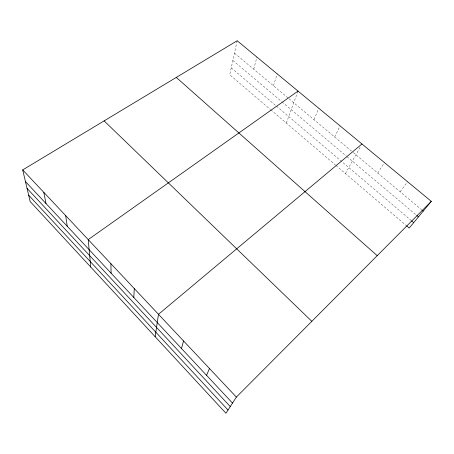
<?xml version="1.0" encoding="UTF-8"?>
<svg xmlns="http://www.w3.org/2000/svg" width="454" height="454" viewBox="0 0 454 454"><rect width="100%" height="100%" fill="white"/><g stroke="black" fill="none" stroke-linecap="round" stroke-linejoin="round"><path stroke-width="0.34" stroke-dasharray="2.27 1.7" d="M237.175 40.752L229.718 74.745L270.192 109.312M253.718 69.246L256.93 57.096M273.478 85.778L277.207 73.871M286.298 123.062L298.028 91.095M313.941 119.646L318.776 108.262M334.66 136.989L340.08 125.883M345.437 173.564L360.618 146.387M377.756 173.059L384.436 162.583M400.184 191.826L407.544 181.696M234.463 53.124L288.415 98.285M288.948 98.728L352.735 152.113M353.269 152.561L421.618 209.765M232.851 60.461L281.514 101.469M282.053 101.923L346.459 156.204M346.998 156.653L416.301 215.06M231.239 67.811L275.953 105.754M276.486 106.202L411.057 220.383M270.726 109.772L335.33 164.938M335.864 165.392L406.029 225.309"/><path stroke-width="0.68" d="M133.811 297.484L134.276 288.557M155.154 336.698L158.486 314.293L361.957 143.986M181.492 348.496L183.541 340.931M206.559 375.322L209.481 368.517M431.3 201.349L236.364 397.102L225.939 413.248L30.157 201.531L22.7 169.921L237.175 40.752L431.3 201.349L409.224 228.039L406.563 225.763M298.028 91.095L88.235 239.599L90.732 267.037M422.152 210.213L423.224 211.11M416.84 215.514L418.457 216.876M411.585 220.831L413.696 222.625M176.288 77.424L377.206 255.67M104.125 120.883L311.824 321.324M22.7 169.921L236.364 397.102M25.441 181.532L232.505 403.078M27.053 188.365L230.252 406.568M28.653 195.158L228.022 410.024M43.834 192.388L46.007 203.54M65.665 215.605L67.237 226.251M110.872 263.672L111.122 273.212"/></g></svg>
